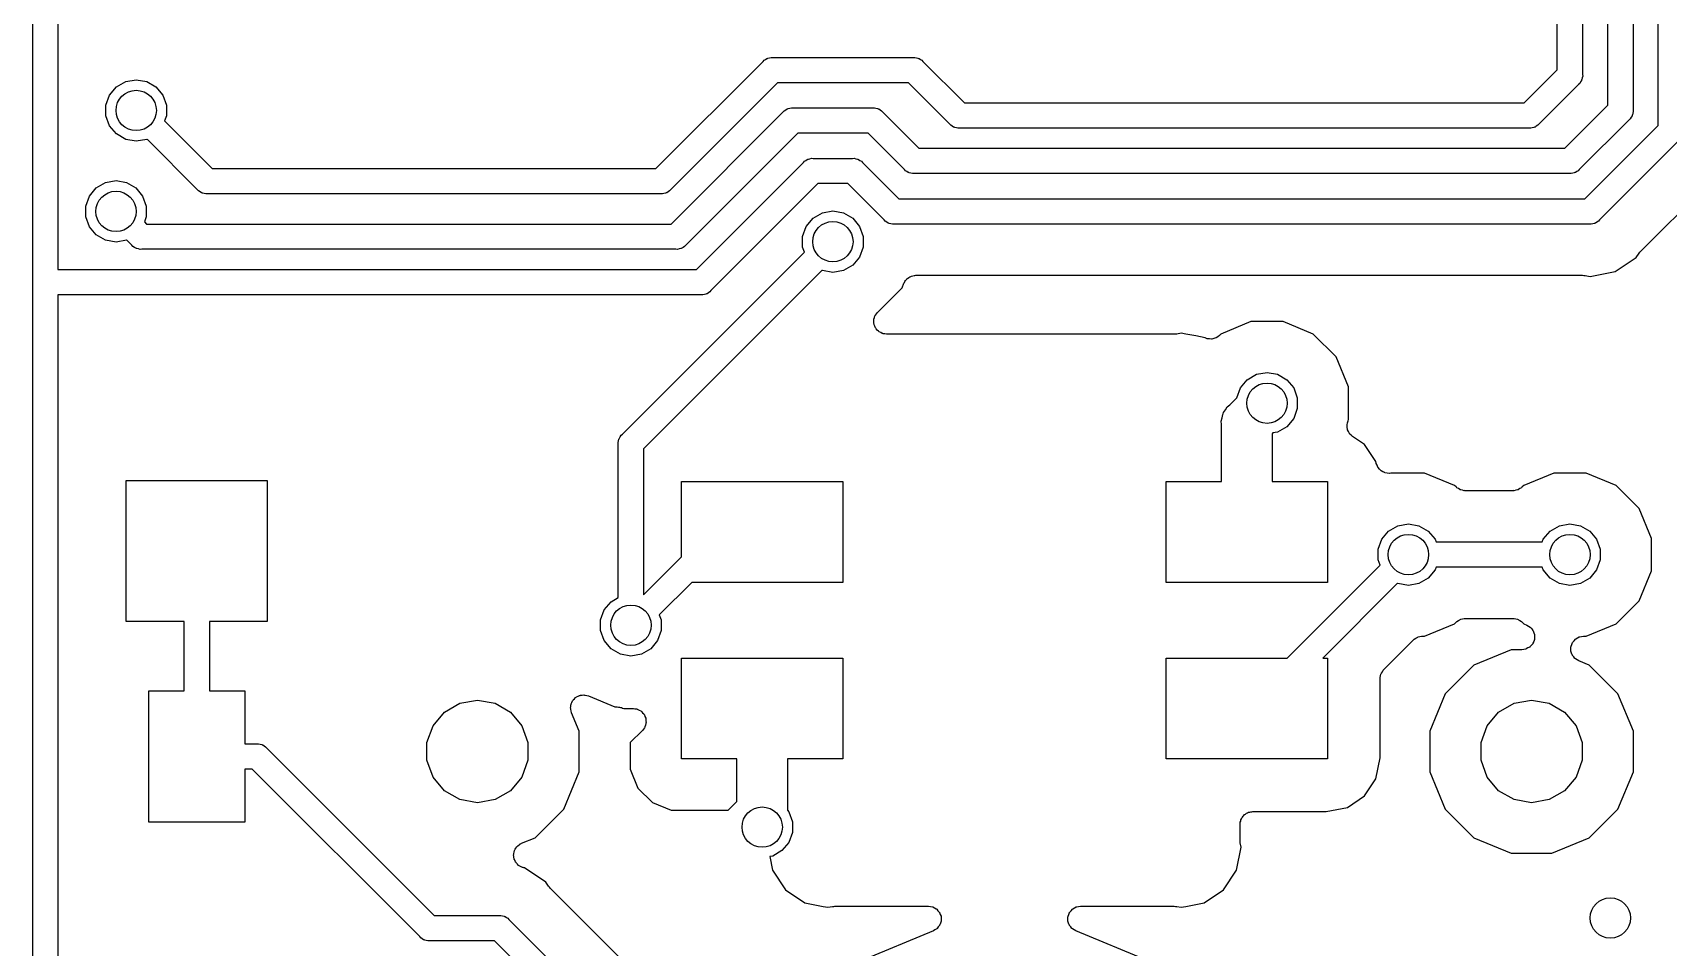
# Model space of a CAD drawing. Extents: x 61 to 194, y -153 to -61.
# Drawn here: x 155.38 to 171.57, y -110.49 to -101.43 of the extents above; entities that cross this region are included whole.
import ezdxf

# ---------------------------------------------------------------- set-up
doc = ezdxf.new("R2010")
doc.units = 0
doc.header["$MEASUREMENT"] = 0
doc.layers.add('BLACK', color=7, linetype='CONTINUOUS')

msp = doc.modelspace()

# ---------------------------------------------------------------- linework, layer by layer
at = {"layer": 'BLACK', "linetype": 'CONTINUOUS'}
for p, q in [((155.375, -103.878), (155.375, -99.0054)), ((155.625, -99.0518), (155.625, -103.775)), ((170.475, -101.798), (170.475, -100.305)), ((170.725, -100.352), (170.725, -101.845)), ((170.975, -102.148), (170.975, -100.505)), ((171.225, -100.552), (171.225, -102.195)), ((171.475, -102.348), (171.475, -100.805)), ((161.548, -102.775), (162.608, -101.715)), ((162.608, -101.715), (162.618, -101.703)), ((162.618, -101.703), (162.633, -101.694)), ((162.633, -101.694), (162.646, -101.685)), ((162.646, -101.685), (162.652, -101.684)), ((162.652, -101.684), (162.657, -101.681)), ((162.657, -101.681), (162.673, -101.678)), ((162.673, -101.678), (162.689, -101.674)), ((162.689, -101.674), (162.705, -101.675)), ((162.705, -101.675), (164.095, -101.675)), ((164.095, -101.675), (164.111, -101.674)), ((164.111, -101.674), (164.127, -101.678)), ((164.127, -101.678), (164.143, -101.681)), ((164.143, -101.681), (164.148, -101.684)), ((164.148, -101.684), (164.154, -101.685)), ((164.154, -101.685), (164.167, -101.694)), ((164.167, -101.694), (164.182, -101.703)), ((164.182, -101.703), (164.192, -101.715)), ((164.192, -101.715), (164.602, -102.125)), ((170.148, -102.125), (170.475, -101.798)), ((170.722, -101.877), (170.719, -101.893)), ((170.726, -101.861), (170.722, -101.877)), ((170.725, -101.845), (170.726, -101.861)), ((156.1, -102.147), (156.136, -102.048)), ((156.136, -102.048), (156.204, -101.967)), ((156.204, -101.967), (156.296, -101.914)), ((156.296, -101.914), (156.4, -101.895)), ((156.4, -101.895), (156.504, -101.914)), ((156.504, -101.914), (156.596, -101.967)), ((156.596, -101.967), (156.664, -102.048)), ((156.664, -102.048), (156.7, -102.147)), ((162.752, -101.925), (161.692, -102.985)), ((164.048, -101.925), (162.752, -101.925)), ((164.458, -102.335), (164.048, -101.925)), ((170.685, -101.942), (170.292, -102.335)), ((170.697, -101.932), (170.685, -101.942)), ((170.706, -101.917), (170.697, -101.932)), ((170.715, -101.904), (170.706, -101.917)), ((170.716, -101.898), (170.715, -101.904)), ((170.719, -101.893), (170.716, -101.898)), ((156.1, -102.253), (156.1, -102.147)), ((156.7, -102.147), (156.7, -102.253)), ((161.698, -103.325), (162.808, -102.215)), ((162.808, -102.215), (162.818, -102.203)), ((162.818, -102.203), (162.833, -102.194)), ((162.833, -102.194), (162.846, -102.185)), ((162.846, -102.185), (162.852, -102.184)), ((162.852, -102.184), (162.857, -102.181)), ((162.857, -102.181), (162.873, -102.178)), ((162.873, -102.178), (162.889, -102.174)), ((162.889, -102.174), (162.905, -102.175)), ((162.905, -102.175), (163.695, -102.175)), ((163.695, -102.175), (163.711, -102.174)), ((163.711, -102.174), (163.727, -102.178)), ((163.727, -102.178), (163.743, -102.181)), ((163.743, -102.181), (163.748, -102.184)), ((163.748, -102.184), (163.754, -102.185)), ((163.754, -102.185), (163.767, -102.194)), ((163.767, -102.194), (163.782, -102.203)), ((163.782, -102.203), (163.792, -102.215)), ((163.792, -102.215), (164.152, -102.575)), ((164.602, -102.125), (170.148, -102.125)), ((170.548, -102.575), (170.975, -102.148)), ((171.226, -102.211), (171.222, -102.227)), ((171.225, -102.195), (171.226, -102.211)), ((156.136, -102.352), (156.1, -102.253)), ((156.204, -102.433), (156.136, -102.352)), ((156.7, -102.253), (156.681, -102.304)), ((156.681, -102.304), (157.152, -102.775)), ((164.468, -102.347), (164.458, -102.335)), ((164.483, -102.356), (164.468, -102.347)), ((164.496, -102.365), (164.483, -102.356)), ((164.502, -102.366), (164.496, -102.365)), ((164.507, -102.369), (164.502, -102.366)), ((164.523, -102.372), (164.507, -102.369)), ((164.539, -102.376), (164.523, -102.372)), ((164.555, -102.375), (164.539, -102.376)), ((170.195, -102.375), (164.555, -102.375)), ((170.211, -102.376), (170.195, -102.375)), ((170.227, -102.372), (170.211, -102.376)), ((170.243, -102.369), (170.227, -102.372)), ((170.248, -102.366), (170.243, -102.369)), ((170.254, -102.365), (170.248, -102.366)), ((170.267, -102.356), (170.254, -102.365)), ((170.282, -102.347), (170.267, -102.356)), ((170.292, -102.335), (170.282, -102.347)), ((171.185, -102.292), (170.692, -102.785)), ((170.748, -103.075), (171.475, -102.348)), ((171.197, -102.282), (171.185, -102.292)), ((171.206, -102.267), (171.197, -102.282)), ((171.215, -102.254), (171.206, -102.267)), ((171.216, -102.248), (171.215, -102.254)), ((171.219, -102.243), (171.216, -102.248)), ((171.222, -102.227), (171.219, -102.243)), ((156.296, -102.486), (156.204, -102.433)), ((156.4, -102.505), (156.296, -102.486)), ((156.504, -102.486), (156.4, -102.505)), ((156.508, -102.484), (156.504, -102.486)), ((157.008, -102.985), (156.508, -102.484)), ((162.952, -102.425), (161.842, -103.535)), ((163.648, -102.425), (162.952, -102.425)), ((164.008, -102.785), (163.648, -102.425)), ((171.685, -102.492), (170.892, -103.285)), ((163.018, -102.703), (163.033, -102.694)), ((163.033, -102.694), (163.046, -102.685)), ((163.046, -102.685), (163.052, -102.684)), ((163.052, -102.684), (163.057, -102.681)), ((163.057, -102.681), (163.073, -102.678)), ((163.073, -102.678), (163.089, -102.674)), ((163.089, -102.674), (163.105, -102.675)), ((163.105, -102.675), (163.495, -102.675)), ((163.495, -102.675), (163.511, -102.674)), ((163.511, -102.674), (163.527, -102.678)), ((163.527, -102.678), (163.543, -102.681)), ((163.543, -102.681), (163.548, -102.684)), ((163.548, -102.684), (163.554, -102.685)), ((163.554, -102.685), (163.567, -102.694)), ((163.567, -102.694), (163.582, -102.703)), ((164.152, -102.575), (170.548, -102.575)), ((157.152, -102.775), (161.548, -102.775)), ((161.948, -103.775), (163.008, -102.715)), ((163.008, -102.715), (163.018, -102.703)), ((163.582, -102.703), (163.592, -102.715)), ((163.592, -102.715), (163.952, -103.075)), ((164.018, -102.797), (164.008, -102.785)), ((164.033, -102.806), (164.018, -102.797)), ((164.046, -102.815), (164.033, -102.806)), ((164.052, -102.816), (164.046, -102.815)), ((164.057, -102.819), (164.052, -102.816)), ((164.073, -102.822), (164.057, -102.819)), ((164.089, -102.826), (164.073, -102.822)), ((164.105, -102.825), (164.089, -102.826)), ((170.595, -102.825), (164.105, -102.825)), ((170.611, -102.826), (170.595, -102.825)), ((170.627, -102.822), (170.611, -102.826)), ((170.643, -102.819), (170.627, -102.822)), ((170.648, -102.816), (170.643, -102.819)), ((170.654, -102.815), (170.648, -102.816)), ((170.667, -102.806), (170.654, -102.815)), ((170.682, -102.797), (170.667, -102.806)), ((170.692, -102.785), (170.682, -102.797)), ((155.936, -103.048), (156.004, -102.967)), ((156.004, -102.967), (156.096, -102.914)), ((156.096, -102.914), (156.2, -102.895)), ((156.2, -102.895), (156.304, -102.914)), ((156.304, -102.914), (156.396, -102.967)), ((156.396, -102.967), (156.464, -103.048)), ((157.018, -102.997), (157.008, -102.985)), ((157.033, -103.006), (157.018, -102.997)), ((157.046, -103.015), (157.033, -103.006)), ((157.052, -103.016), (157.046, -103.015)), ((157.057, -103.019), (157.052, -103.016)), ((157.073, -103.022), (157.057, -103.019)), ((157.089, -103.026), (157.073, -103.022)), ((157.105, -103.025), (157.089, -103.026)), ((161.595, -103.025), (157.105, -103.025)), ((161.611, -103.026), (161.595, -103.025)), ((161.627, -103.022), (161.611, -103.026)), ((161.643, -103.019), (161.627, -103.022)), ((161.648, -103.016), (161.643, -103.019)), ((161.654, -103.015), (161.648, -103.016)), ((161.667, -103.006), (161.654, -103.015)), ((161.682, -102.997), (161.667, -103.006)), ((161.692, -102.985), (161.682, -102.997)), ((163.152, -102.925), (162.092, -103.985)), ((163.448, -102.925), (163.152, -102.925)), ((163.808, -103.285), (163.448, -102.925)), ((171.301, -103.595), (171.995, -102.901)), ((155.9, -103.147), (155.936, -103.048)), ((155.9, -103.253), (155.9, -103.147)), ((156.464, -103.048), (156.5, -103.147)), ((156.5, -103.147), (156.5, -103.253)), ((163.952, -103.075), (170.748, -103.075)), ((155.936, -103.352), (155.9, -103.253)), ((156.5, -103.253), (156.481, -103.304)), ((156.481, -103.304), (156.502, -103.325)), ((156.502, -103.325), (161.698, -103.325)), ((163, -103.447), (163.036, -103.348)), ((163.036, -103.348), (163.104, -103.267)), ((163.104, -103.267), (163.196, -103.214)), ((163.196, -103.214), (163.3, -103.195)), ((163.3, -103.195), (163.404, -103.214)), ((163.404, -103.214), (163.496, -103.267)), ((163.496, -103.267), (163.564, -103.348)), ((163.564, -103.348), (163.6, -103.447)), ((163.818, -103.297), (163.808, -103.285)), ((163.833, -103.306), (163.818, -103.297)), ((163.846, -103.315), (163.833, -103.306)), ((163.852, -103.316), (163.846, -103.315)), ((163.857, -103.319), (163.852, -103.316)), ((163.873, -103.322), (163.857, -103.319)), ((163.889, -103.326), (163.873, -103.322)), ((163.905, -103.325), (163.889, -103.326)), ((170.795, -103.325), (163.905, -103.325)), ((170.811, -103.326), (170.795, -103.325)), ((170.827, -103.322), (170.811, -103.326)), ((170.843, -103.319), (170.827, -103.322)), ((170.848, -103.316), (170.843, -103.319)), ((170.854, -103.315), (170.848, -103.316)), ((170.867, -103.306), (170.854, -103.315)), ((170.882, -103.297), (170.867, -103.306)), ((170.892, -103.285), (170.882, -103.297)), ((156.004, -103.433), (155.936, -103.352)), ((156.096, -103.486), (156.004, -103.433)), ((156.2, -103.505), (156.096, -103.486)), ((156.304, -103.486), (156.2, -103.505)), ((156.308, -103.484), (156.304, -103.486)), ((156.358, -103.535), (156.308, -103.484)), ((163, -103.553), (163, -103.447)), ((163.6, -103.447), (163.6, -103.553)), ((156.368, -103.547), (156.358, -103.535)), ((156.383, -103.556), (156.368, -103.547)), ((156.396, -103.565), (156.383, -103.556)), ((156.402, -103.566), (156.396, -103.565)), ((156.407, -103.569), (156.402, -103.566)), ((156.423, -103.572), (156.407, -103.569)), ((156.439, -103.576), (156.423, -103.572)), ((156.455, -103.575), (156.439, -103.576)), ((161.745, -103.575), (156.455, -103.575)), ((161.215, -105.408), (163.019, -103.604)), ((161.761, -103.576), (161.745, -103.575)), ((161.777, -103.572), (161.761, -103.576)), ((161.793, -103.569), (161.777, -103.572)), ((161.798, -103.566), (161.793, -103.569)), ((161.804, -103.565), (161.798, -103.566)), ((161.817, -103.556), (161.804, -103.565)), ((161.832, -103.547), (161.817, -103.556)), ((161.842, -103.535), (161.832, -103.547)), ((163.019, -103.604), (163, -103.553)), ((163.564, -103.652), (163.496, -103.733)), ((163.6, -103.553), (163.564, -103.652)), ((171.047, -103.796), (171.256, -103.656)), ((171.256, -103.656), (171.285, -103.614)), ((171.285, -103.614), (171.293, -103.605)), ((171.293, -103.605), (171.301, -103.595)), ((155.625, -103.775), (161.948, -103.775)), ((163.192, -103.784), (161.425, -105.552)), ((163.196, -103.786), (163.192, -103.784)), ((163.3, -103.805), (163.196, -103.786)), ((163.404, -103.786), (163.3, -103.805)), ((163.496, -103.733), (163.404, -103.786)), ((164.092, -103.838), (164.105, -103.834)), ((164.105, -103.834), (164.113, -103.834)), ((164.113, -103.834), (164.121, -103.833)), ((164.121, -103.833), (170.725, -103.833)), ((170.725, -103.833), (170.737, -103.835)), ((170.737, -103.835), (170.75, -103.835)), ((170.75, -103.835), (170.8, -103.845)), ((170.8, -103.845), (170.85, -103.835)), ((170.85, -103.835), (171.047, -103.796)), ((170.85, -103.835), (170.85, -103.835)), ((155.375, -103.889), (155.375, -103.878)), ((155.375, -103.878), (155.375, -103.878)), ((155.375, -115.195), (155.375, -103.889)), ((162.082, -103.997), (162.067, -104.006)), ((162.092, -103.985), (162.082, -103.997)), ((163.742, -104.2), (163.985, -103.958)), ((163.985, -103.958), (164.004, -103.911)), ((164.004, -103.911), (164.009, -103.904)), ((164.009, -103.904), (164.012, -103.896)), ((164.012, -103.896), (164.02, -103.886)), ((164.02, -103.886), (164.028, -103.874)), ((164.028, -103.874), (164.034, -103.869)), ((164.034, -103.869), (164.04, -103.863)), ((164.04, -103.863), (164.052, -103.856)), ((164.052, -103.856), (164.063, -103.847)), ((164.063, -103.847), (164.071, -103.845)), ((164.071, -103.845), (164.078, -103.841)), ((164.078, -103.841), (164.092, -103.838)), ((161.995, -104.025), (155.625, -104.025)), ((155.625, -104.025), (155.625, -115.148)), ((162.011, -104.026), (161.995, -104.025)), ((162.027, -104.022), (162.011, -104.026)), ((162.043, -104.019), (162.027, -104.022)), ((162.048, -104.016), (162.043, -104.019)), ((162.054, -104.015), (162.048, -104.016)), ((162.067, -104.006), (162.054, -104.015)), ((163.706, -104.279), (163.707, -104.274)), ((163.707, -104.295), (163.706, -104.279)), ((163.707, -104.268), (163.713, -104.252)), ((163.707, -104.274), (163.707, -104.268)), ((163.707, -104.312), (163.707, -104.295)), ((163.709, -104.317), (163.707, -104.312)), ((163.71, -104.323), (163.709, -104.317)), ((163.713, -104.252), (163.717, -104.236)), ((163.717, -104.236), (163.72, -104.232)), ((163.72, -104.232), (163.722, -104.227)), ((163.722, -104.227), (163.733, -104.214)), ((163.733, -104.214), (163.742, -104.2)), ((167.439, -104.292), (167.142, -104.415)), ((167.761, -104.292), (167.439, -104.292)), ((168.058, -104.415), (167.761, -104.292)), ((163.717, -104.338), (163.71, -104.323)), ((163.722, -104.353), (163.717, -104.338)), ((163.726, -104.358), (163.722, -104.353)), ((163.728, -104.363), (163.726, -104.358)), ((163.74, -104.375), (163.728, -104.363)), ((163.751, -104.387), (163.74, -104.375)), ((163.755, -104.39), (163.751, -104.387)), ((163.759, -104.394), (163.755, -104.39)), ((163.774, -104.401), (163.759, -104.394)), ((163.789, -104.409), (163.774, -104.401)), ((163.794, -104.41), (163.789, -104.409)), ((163.799, -104.413), (163.794, -104.41)), ((163.816, -104.414), (163.799, -104.413)), ((163.832, -104.417), (163.816, -104.414)), ((166.68, -104.417), (163.832, -104.417)), ((166.692, -104.415), (166.68, -104.417)), ((166.705, -104.415), (166.692, -104.415)), ((166.75, -104.406), (166.705, -104.415)), ((166.795, -104.415), (166.75, -104.406)), ((166.894, -104.434), (166.795, -104.415)), ((166.986, -104.453), (166.894, -104.434)), ((166.894, -104.434), (166.894, -104.434)), ((166.987, -104.453), (166.986, -104.453)), ((167.006, -104.462), (166.987, -104.453)), ((167.007, -104.462), (167.006, -104.462)), ((167.009, -104.462), (167.007, -104.462)), ((167.029, -104.464), (167.009, -104.462)), ((167.05, -104.466), (167.029, -104.464)), ((167.051, -104.465), (167.05, -104.466)), ((167.053, -104.465), (167.051, -104.465)), ((167.072, -104.459), (167.053, -104.465)), ((167.092, -104.454), (167.072, -104.459)), ((167.094, -104.453), (167.092, -104.454)), ((167.095, -104.453), (167.094, -104.453)), ((167.112, -104.441), (167.095, -104.453)), ((167.129, -104.429), (167.112, -104.441)), ((167.142, -104.415), (167.129, -104.429)), ((168.285, -104.642), (168.058, -104.415)), ((168.408, -104.939), (168.285, -104.642)), ((167.496, -104.814), (167.6, -104.795)), ((167.6, -104.795), (167.704, -104.814)), ((167.3, -105.046), (167.336, -104.948)), ((167.336, -104.948), (167.404, -104.867)), ((167.404, -104.867), (167.496, -104.814)), ((167.704, -104.814), (167.796, -104.867)), ((167.796, -104.867), (167.864, -104.948)), ((167.864, -104.948), (167.9, -105.047)), ((168.408, -105.261), (168.408, -104.939)), ((167.206, -105.137), (167.231, -105.116)), ((167.231, -105.116), (167.3, -105.046)), ((167.9, -105.047), (167.9, -105.153)), ((167.147, -105.278), (167.156, -105.246)), ((167.15, -105.311), (167.147, -105.278)), ((167.156, -105.246), (167.161, -105.213)), ((167.161, -105.213), (167.167, -105.204)), ((167.167, -105.204), (167.17, -105.193)), ((167.17, -105.193), (167.189, -105.166)), ((167.189, -105.166), (167.206, -105.137)), ((167.864, -105.252), (167.796, -105.333)), ((167.9, -105.153), (167.864, -105.252)), ((168.397, -105.296), (168.402, -105.276)), ((168.402, -105.276), (168.408, -105.261)), ((161.181, -105.457), (161.184, -105.452)), ((161.184, -105.452), (161.185, -105.446)), ((161.185, -105.446), (161.194, -105.433)), ((161.194, -105.433), (161.203, -105.418)), ((161.203, -105.418), (161.215, -105.408)), ((167.15, -105.875), (167.15, -105.311)), ((167.659, -105.394), (167.65, -105.404)), ((167.65, -105.404), (167.65, -105.875)), ((167.704, -105.386), (167.659, -105.394)), ((167.796, -105.333), (167.704, -105.386)), ((168.392, -105.316), (168.397, -105.296)), ((168.392, -105.318), (168.392, -105.316)), ((168.392, -105.319), (168.392, -105.318)), ((168.395, -105.339), (168.392, -105.319)), ((168.397, -105.36), (168.395, -105.339)), ((168.398, -105.361), (168.397, -105.36)), ((168.398, -105.363), (168.398, -105.361)), ((168.407, -105.381), (168.398, -105.363)), ((168.417, -105.4), (168.407, -105.381)), ((168.418, -105.401), (168.417, -105.4)), ((168.418, -105.402), (168.418, -105.401)), ((168.434, -105.416), (168.418, -105.402)), ((168.448, -105.43), (168.434, -105.416)), ((168.566, -105.509), (168.448, -105.43)), ((161.174, -105.489), (161.178, -105.473)), ((161.175, -105.505), (161.174, -105.489)), ((161.175, -107.026), (161.175, -105.505)), ((161.178, -105.473), (161.181, -105.457)), ((161.425, -105.552), (161.425, -106.998)), ((168.679, -105.677), (168.566, -105.509)), ((168.682, -105.693), (168.679, -105.677)), ((168.682, -105.694), (168.682, -105.693)), ((168.682, -105.696), (168.682, -105.694)), ((168.69, -105.715), (168.682, -105.696)), ((168.698, -105.734), (168.69, -105.715)), ((168.699, -105.735), (168.698, -105.734)), ((168.699, -105.736), (168.699, -105.735)), ((168.713, -105.752), (168.699, -105.736)), ((168.727, -105.767), (168.713, -105.752)), ((168.728, -105.768), (168.727, -105.767)), ((168.729, -105.769), (168.728, -105.768)), ((168.747, -105.779), (168.729, -105.769)), ((168.765, -105.788), (168.747, -105.779)), ((156.302, -107.263), (156.302, -105.867)), ((156.302, -105.867), (157.698, -105.867)), ((157.698, -105.867), (157.698, -107.263)), ((161.8, -106.623), (161.8, -105.875)), ((161.8, -105.875), (163.4, -105.875)), ((163.4, -105.875), (163.4, -106.875)), ((166.6, -106.875), (166.6, -105.875)), ((166.6, -105.875), (167.15, -105.875)), ((167.65, -105.875), (168.2, -105.875)), ((168.2, -105.875), (168.2, -106.875)), ((168.767, -105.789), (168.765, -105.788)), ((168.768, -105.789), (168.767, -105.789)), ((168.789, -105.792), (168.768, -105.789)), ((168.809, -105.795), (168.789, -105.792)), ((168.81, -105.795), (168.809, -105.795)), ((168.812, -105.795), (168.81, -105.795)), ((168.826, -105.792), (168.812, -105.795)), ((169.161, -105.792), (168.826, -105.792)), ((169.458, -105.915), (169.161, -105.792)), ((169.472, -105.93), (169.458, -105.915)), ((169.477, -105.933), (169.472, -105.93)), ((169.481, -105.937), (169.477, -105.933)), ((169.495, -105.946), (169.481, -105.937)), ((170.119, -105.937), (170.105, -105.946)), ((170.123, -105.933), (170.119, -105.937)), ((170.128, -105.93), (170.123, -105.933)), ((170.142, -105.915), (170.128, -105.93)), ((170.439, -105.792), (170.142, -105.915)), ((170.761, -105.792), (170.439, -105.792)), ((171.058, -105.915), (170.761, -105.792)), ((171.285, -106.142), (171.058, -105.915)), ((169.509, -105.955), (169.495, -105.946)), ((169.514, -105.957), (169.509, -105.955)), ((169.519, -105.959), (169.514, -105.957)), ((169.535, -105.962), (169.519, -105.959)), ((169.551, -105.967), (169.535, -105.962)), ((169.557, -105.966), (169.551, -105.967)), ((169.562, -105.967), (169.557, -105.966)), ((170.038, -105.967), (169.562, -105.967)), ((170.043, -105.966), (170.038, -105.967)), ((170.049, -105.967), (170.043, -105.966)), ((170.065, -105.962), (170.049, -105.967)), ((170.081, -105.959), (170.065, -105.962)), ((170.086, -105.957), (170.081, -105.959)), ((170.091, -105.955), (170.086, -105.957)), ((170.105, -105.946), (170.091, -105.955)), ((171.408, -106.439), (171.285, -106.142)), ((168.736, -106.448), (168.804, -106.367)), ((168.804, -106.367), (168.896, -106.314)), ((168.896, -106.314), (169, -106.295)), ((169, -106.295), (169.104, -106.314)), ((169.104, -106.314), (169.196, -106.367)), ((169.196, -106.367), (169.264, -106.448)), ((170.336, -106.448), (170.404, -106.367)), ((170.404, -106.367), (170.496, -106.314)), ((170.496, -106.314), (170.6, -106.295)), ((170.6, -106.295), (170.704, -106.314)), ((170.704, -106.314), (170.796, -106.367)), ((170.796, -106.367), (170.864, -106.448)), ((168.7, -106.547), (168.736, -106.448)), ((168.7, -106.653), (168.7, -106.547)), ((169.264, -106.448), (169.274, -106.475)), ((169.274, -106.475), (170.326, -106.475)), ((170.326, -106.475), (170.336, -106.448)), ((170.864, -106.448), (170.9, -106.547)), ((170.9, -106.547), (170.9, -106.653)), ((171.408, -106.761), (171.408, -106.439)), ((161.425, -106.998), (161.8, -106.623)), ((167.798, -107.625), (168.719, -106.704)), ((168.719, -106.704), (168.7, -106.653)), ((169.274, -106.725), (169.264, -106.752)), ((170.326, -106.725), (169.274, -106.725)), ((170.336, -106.752), (170.326, -106.725)), ((170.9, -106.653), (170.864, -106.752)), ((161.902, -106.875), (161.581, -107.196)), ((163.4, -106.875), (161.902, -106.875)), ((168.2, -106.875), (166.6, -106.875)), ((168.892, -106.884), (168.152, -107.625)), ((168.896, -106.886), (168.892, -106.884)), ((169, -106.905), (168.896, -106.886)), ((169.104, -106.886), (169, -106.905)), ((169.196, -106.833), (169.104, -106.886)), ((169.264, -106.752), (169.196, -106.833)), ((170.404, -106.833), (170.336, -106.752)), ((170.496, -106.886), (170.404, -106.833)), ((170.6, -106.905), (170.496, -106.886)), ((170.704, -106.886), (170.6, -106.905)), ((170.796, -106.833), (170.704, -106.886)), ((170.864, -106.752), (170.796, -106.833)), ((171.285, -107.058), (171.408, -106.761)), ((161.036, -107.148), (161.104, -107.067)), ((161.104, -107.067), (161.175, -107.026)), ((171.058, -107.285), (171.285, -107.058)), ((161, -107.247), (161.036, -107.148)), ((161.581, -107.196), (161.6, -107.247)), ((169.535, -107.238), (169.551, -107.233)), ((169.551, -107.233), (169.557, -107.234)), ((169.557, -107.234), (169.562, -107.233)), ((169.562, -107.233), (170.038, -107.233)), ((170.038, -107.233), (170.043, -107.234)), ((170.043, -107.234), (170.049, -107.233)), ((170.049, -107.233), (170.065, -107.238)), ((156.875, -107.263), (156.302, -107.263)), ((156.875, -107.95), (156.875, -107.263)), ((157.698, -107.263), (157.125, -107.263)), ((157.125, -107.263), (157.125, -107.95)), ((161, -107.353), (161, -107.247)), ((161.036, -107.452), (161, -107.353)), ((161.6, -107.353), (161.564, -107.452)), ((161.6, -107.247), (161.6, -107.353)), ((169.161, -107.408), (169.458, -107.285)), ((169.458, -107.285), (169.472, -107.27)), ((169.472, -107.27), (169.477, -107.267)), ((169.477, -107.267), (169.481, -107.263)), ((169.481, -107.263), (169.495, -107.254)), ((169.495, -107.254), (169.509, -107.245)), ((169.509, -107.245), (169.514, -107.243)), ((169.514, -107.243), (169.519, -107.241)), ((169.519, -107.241), (169.535, -107.238)), ((170.065, -107.238), (170.081, -107.241)), ((170.081, -107.241), (170.086, -107.243)), ((170.086, -107.243), (170.091, -107.245)), ((170.091, -107.245), (170.105, -107.254)), ((170.105, -107.254), (170.119, -107.263)), ((170.119, -107.263), (170.123, -107.267)), ((170.123, -107.267), (170.128, -107.27)), ((170.128, -107.27), (170.142, -107.285)), ((170.142, -107.285), (170.173, -107.298)), ((170.173, -107.298), (170.189, -107.308)), ((170.189, -107.308), (170.206, -107.318)), ((170.206, -107.318), (170.208, -107.32)), ((170.208, -107.32), (170.21, -107.321)), ((170.21, -107.321), (170.222, -107.337)), ((170.222, -107.337), (170.234, -107.352)), ((170.234, -107.352), (170.235, -107.354)), ((170.235, -107.354), (170.237, -107.356)), ((170.237, -107.356), (170.243, -107.375)), ((170.243, -107.375), (170.249, -107.393)), ((170.249, -107.393), (170.249, -107.396)), ((170.249, -107.396), (170.25, -107.398)), ((170.25, -107.398), (170.249, -107.418)), ((170.761, -107.408), (171.058, -107.285)), ((161.104, -107.533), (161.036, -107.452)), ((161.196, -107.586), (161.104, -107.533)), ((161.496, -107.533), (161.404, -107.586)), ((161.564, -107.452), (161.496, -107.533)), ((168.758, -107.738), (169.05, -107.445)), ((169.05, -107.445), (169.055, -107.442)), ((169.055, -107.442), (169.058, -107.438)), ((169.058, -107.438), (169.073, -107.429)), ((169.073, -107.429), (169.086, -107.42)), ((169.086, -107.42), (169.092, -107.418)), ((169.092, -107.418), (169.096, -107.416)), ((169.096, -107.416), (169.113, -107.413)), ((169.113, -107.413), (169.129, -107.408)), ((169.129, -107.408), (169.134, -107.409)), ((169.134, -107.409), (169.14, -107.408)), ((169.14, -107.408), (169.161, -107.408)), ((170.019, -107.542), (169.649, -107.695)), ((170.124, -107.542), (170.019, -107.542)), ((170.143, -107.539), (170.124, -107.542)), ((170.163, -107.536), (170.143, -107.539)), ((170.165, -107.535), (170.163, -107.536)), ((170.168, -107.534), (170.165, -107.535)), ((170.184, -107.525), (170.168, -107.534)), ((170.202, -107.516), (170.184, -107.525)), ((170.204, -107.514), (170.202, -107.516)), ((170.206, -107.512), (170.204, -107.514)), ((170.218, -107.497), (170.206, -107.512)), ((170.231, -107.483), (170.218, -107.497)), ((170.232, -107.481), (170.231, -107.483)), ((170.234, -107.478), (170.232, -107.481)), ((170.241, -107.46), (170.234, -107.478)), ((170.248, -107.442), (170.241, -107.46)), ((170.249, -107.437), (170.248, -107.44)), ((170.248, -107.44), (170.248, -107.442)), ((170.249, -107.418), (170.249, -107.437)), ((170.61, -107.513), (170.611, -107.51)), ((170.61, -107.532), (170.61, -107.513)), ((170.61, -107.552), (170.61, -107.532)), ((170.61, -107.554), (170.61, -107.552)), ((170.61, -107.557), (170.61, -107.554)), ((170.617, -107.575), (170.61, -107.557)), ((170.611, -107.508), (170.619, -107.49)), ((170.611, -107.51), (170.611, -107.508)), ((170.619, -107.49), (170.625, -107.471)), ((170.625, -107.471), (170.627, -107.469)), ((170.627, -107.469), (170.628, -107.467)), ((170.628, -107.467), (170.641, -107.453)), ((170.641, -107.453), (170.654, -107.438)), ((170.654, -107.438), (170.656, -107.436)), ((170.656, -107.436), (170.658, -107.434)), ((170.658, -107.434), (170.675, -107.425)), ((170.675, -107.425), (170.692, -107.416)), ((170.692, -107.416), (170.695, -107.415)), ((170.695, -107.415), (170.697, -107.414)), ((170.697, -107.414), (170.716, -107.411)), ((170.716, -107.411), (170.735, -107.408)), ((170.735, -107.408), (170.761, -107.408)), ((161.3, -107.605), (161.196, -107.586)), ((161.404, -107.586), (161.3, -107.605)), ((161.8, -108.625), (161.8, -107.625)), ((161.8, -107.625), (163.4, -107.625)), ((163.4, -107.625), (163.4, -108.625)), ((166.6, -108.625), (166.6, -107.625)), ((166.6, -107.625), (167.798, -107.625)), ((168.152, -107.625), (168.2, -107.625)), ((168.2, -107.625), (168.2, -108.625)), ((169.649, -107.695), (169.365, -107.979)), ((170.623, -107.594), (170.617, -107.575)), ((170.625, -107.596), (170.623, -107.594)), ((170.625, -107.599), (170.625, -107.596)), ((170.638, -107.613), (170.625, -107.599)), ((170.65, -107.629), (170.638, -107.613)), ((170.652, -107.63), (170.65, -107.629)), ((170.654, -107.632), (170.652, -107.63)), ((170.671, -107.642), (170.654, -107.632)), ((170.687, -107.652), (170.671, -107.642)), ((170.791, -107.695), (170.687, -107.652)), ((171.075, -107.979), (170.791, -107.695)), ((168.72, -107.827), (168.721, -107.822)), ((168.72, -108.612), (168.72, -107.827)), ((168.721, -107.816), (168.725, -107.8)), ((168.721, -107.822), (168.721, -107.816)), ((168.725, -107.8), (168.728, -107.784)), ((168.728, -107.784), (168.731, -107.779)), ((168.731, -107.779), (168.732, -107.774)), ((168.732, -107.774), (168.742, -107.76)), ((168.742, -107.76), (168.75, -107.746)), ((168.75, -107.746), (168.754, -107.742)), ((168.754, -107.742), (168.758, -107.738)), ((156.525, -109.25), (156.525, -107.95)), ((156.525, -107.95), (156.875, -107.95)), ((157.125, -107.95), (157.475, -107.95)), ((157.475, -107.95), (157.475, -108.475)), ((159.606, -108.073), (159.78, -108.042)), ((159.78, -108.042), (159.954, -108.073)), ((160.722, -108.049), (160.726, -108.045)), ((160.726, -108.045), (160.728, -108.04)), ((160.728, -108.04), (160.741, -108.028)), ((160.741, -108.028), (160.752, -108.016)), ((160.752, -108.016), (160.757, -108.014)), ((160.757, -108.014), (160.761, -108.01)), ((160.761, -108.01), (160.776, -108.004)), ((160.776, -108.004), (160.791, -107.996)), ((160.791, -107.996), (160.797, -107.995)), ((160.797, -107.995), (160.802, -107.993)), ((160.802, -107.993), (160.818, -107.992)), ((160.818, -107.992), (160.835, -107.99)), ((160.835, -107.99), (160.84, -107.991)), ((160.84, -107.991), (160.846, -107.991)), ((160.846, -107.991), (160.862, -107.996)), ((160.862, -107.996), (160.878, -108)), ((160.878, -108), (161.139, -108.108)), ((169.365, -107.979), (169.212, -108.349)), ((170.046, -108.073), (170.22, -108.042)), ((170.22, -108.042), (170.394, -108.073)), ((171.228, -108.349), (171.075, -107.979)), ((159.34, -108.296), (159.454, -108.161)), ((159.454, -108.161), (159.606, -108.073)), ((159.954, -108.073), (160.106, -108.161)), ((160.106, -108.161), (160.22, -108.296)), ((160.702, -108.123), (160.704, -108.106)), ((160.703, -108.128), (160.702, -108.123)), ((160.703, -108.134), (160.703, -108.128)), ((160.708, -108.149), (160.703, -108.134)), ((160.704, -108.106), (160.705, -108.09)), ((160.705, -108.09), (160.707, -108.084)), ((160.707, -108.084), (160.708, -108.079)), ((160.708, -108.079), (160.716, -108.064)), ((160.712, -108.166), (160.708, -108.149)), ((160.788, -108.349), (160.712, -108.166)), ((160.716, -108.064), (160.722, -108.049)), ((161.139, -108.108), (161.165, -108.108)), ((161.165, -108.108), (161.176, -108.11)), ((161.176, -108.11), (161.187, -108.11)), ((161.187, -108.11), (161.197, -108.114)), ((161.197, -108.114), (161.208, -108.116)), ((161.208, -108.116), (161.218, -108.121)), ((161.218, -108.121), (161.228, -108.125)), ((161.228, -108.125), (161.324, -108.125)), ((161.324, -108.125), (161.34, -108.128)), ((161.34, -108.128), (161.357, -108.129)), ((161.357, -108.129), (161.362, -108.132)), ((161.362, -108.132), (161.367, -108.133)), ((161.367, -108.133), (161.382, -108.141)), ((161.382, -108.141), (161.397, -108.148)), ((161.397, -108.148), (161.401, -108.152)), ((161.401, -108.152), (161.405, -108.155)), ((161.405, -108.155), (161.416, -108.167)), ((161.416, -108.167), (161.428, -108.179)), ((161.428, -108.179), (161.43, -108.184)), ((161.43, -108.184), (161.434, -108.189)), ((161.434, -108.189), (161.439, -108.204)), ((161.439, -108.204), (161.446, -108.219)), ((169.78, -108.296), (169.894, -108.161)), ((169.894, -108.161), (170.046, -108.073)), ((170.394, -108.073), (170.546, -108.161)), ((170.546, -108.161), (170.66, -108.296)), ((159.28, -108.462), (159.34, -108.296)), ((160.22, -108.296), (160.28, -108.462)), ((160.788, -108.751), (160.788, -108.349)), ((161.414, -108.342), (161.292, -108.463)), ((161.423, -108.328), (161.414, -108.342)), ((161.434, -108.316), (161.423, -108.328)), ((161.436, -108.31), (161.434, -108.316)), ((161.439, -108.306), (161.436, -108.31)), ((161.443, -108.29), (161.439, -108.306)), ((161.449, -108.274), (161.443, -108.29)), ((161.446, -108.219), (161.447, -108.225)), ((161.447, -108.225), (161.449, -108.23)), ((161.449, -108.23), (161.449, -108.247)), ((161.449, -108.247), (161.45, -108.263)), ((161.45, -108.263), (161.449, -108.268)), ((161.449, -108.268), (161.449, -108.274)), ((169.212, -108.349), (169.212, -108.751)), ((169.72, -108.462), (169.78, -108.296)), ((170.66, -108.296), (170.72, -108.462)), ((171.228, -108.751), (171.228, -108.349)), ((157.475, -108.475), (157.595, -108.475)), ((157.595, -108.475), (157.611, -108.474)), ((157.611, -108.474), (157.627, -108.478)), ((157.627, -108.478), (157.643, -108.481)), ((157.643, -108.481), (157.648, -108.484)), ((157.648, -108.484), (157.654, -108.485)), ((157.654, -108.485), (157.667, -108.494)), ((157.667, -108.494), (157.682, -108.503)), ((157.682, -108.503), (157.692, -108.515)), ((157.692, -108.515), (159.352, -110.175)), ((159.28, -108.638), (159.28, -108.462)), ((160.28, -108.462), (160.28, -108.638)), ((161.292, -108.463), (161.292, -108.726)), ((169.72, -108.638), (169.72, -108.462)), ((170.72, -108.462), (170.72, -108.638)), ((159.34, -108.804), (159.28, -108.638)), ((160.28, -108.638), (160.22, -108.804)), ((162.35, -108.625), (161.8, -108.625)), ((162.35, -109.045), (162.35, -108.625)), ((163.4, -108.625), (162.85, -108.625)), ((162.85, -108.625), (162.85, -109.131)), ((168.2, -108.625), (166.6, -108.625)), ((168.679, -108.823), (168.72, -108.612)), ((169.78, -108.804), (169.72, -108.638)), ((170.72, -108.638), (170.66, -108.804)), ((157.548, -108.725), (157.475, -108.725)), ((157.475, -108.725), (157.475, -109.25)), ((159.208, -110.385), (157.548, -108.725)), ((159.454, -108.939), (159.34, -108.804)), ((160.22, -108.804), (160.106, -108.939)), ((160.635, -109.121), (160.788, -108.751)), ((161.292, -108.726), (161.369, -108.913)), ((168.566, -108.991), (168.679, -108.823)), ((169.212, -108.751), (169.365, -109.121)), ((169.894, -108.939), (169.78, -108.804)), ((170.66, -108.804), (170.546, -108.939)), ((171.075, -109.121), (171.228, -108.751)), ((159.606, -109.027), (159.454, -108.939)), ((160.106, -108.939), (159.954, -109.027)), ((161.369, -108.913), (161.512, -109.056)), ((168.398, -109.104), (168.566, -108.991)), ((170.046, -109.027), (169.894, -108.939)), ((170.546, -108.939), (170.394, -109.027)), ((159.78, -109.058), (159.606, -109.027)), ((159.954, -109.027), (159.78, -109.058)), ((160.351, -109.405), (160.635, -109.121)), ((161.512, -109.056), (161.699, -109.133)), ((161.699, -109.133), (162.262, -109.133)), ((162.262, -109.133), (162.35, -109.045)), ((162.85, -109.131), (162.864, -109.148)), ((162.864, -109.148), (162.9, -109.247)), ((167.371, -109.184), (167.378, -109.175)), ((167.378, -109.175), (167.388, -109.17)), ((167.388, -109.17), (167.397, -109.162)), ((167.397, -109.162), (167.407, -109.159)), ((167.407, -109.159), (167.417, -109.153)), ((167.417, -109.153), (167.428, -109.151)), ((167.428, -109.151), (167.438, -109.147)), ((167.438, -109.147), (167.449, -109.147)), ((167.449, -109.147), (167.46, -109.145)), ((167.46, -109.145), (168.187, -109.145)), ((168.187, -109.145), (168.398, -109.104)), ((169.365, -109.121), (169.649, -109.405)), ((170.22, -109.058), (170.046, -109.027)), ((170.394, -109.027), (170.22, -109.058)), ((170.791, -109.405), (171.075, -109.121)), ((157.475, -109.25), (156.525, -109.25)), ((162.9, -109.247), (162.9, -109.353)), ((167.333, -109.272), (167.335, -109.261)), ((167.333, -109.43), (167.333, -109.272)), ((167.335, -109.25), (167.339, -109.24)), ((167.335, -109.261), (167.335, -109.25)), ((167.339, -109.24), (167.341, -109.229)), ((167.341, -109.229), (167.346, -109.219)), ((167.346, -109.219), (167.35, -109.209)), ((167.35, -109.209), (167.357, -109.2)), ((167.357, -109.2), (167.363, -109.191)), ((167.363, -109.191), (167.371, -109.184)), ((160.161, -109.507), (160.169, -109.494)), ((160.169, -109.494), (160.175, -109.49)), ((160.175, -109.49), (160.179, -109.484)), ((160.179, -109.484), (160.192, -109.476)), ((160.192, -109.476), (160.204, -109.466)), ((160.204, -109.466), (160.21, -109.464)), ((160.21, -109.464), (160.216, -109.46)), ((160.216, -109.46), (160.351, -109.405)), ((162.864, -109.452), (162.796, -109.533)), ((162.9, -109.353), (162.864, -109.452)), ((167.299, -109.727), (167.344, -109.5)), ((167.335, -109.442), (167.333, -109.43)), ((167.335, -109.455), (167.335, -109.442)), ((167.344, -109.5), (167.335, -109.455)), ((169.649, -109.405), (170.019, -109.558)), ((170.421, -109.558), (170.791, -109.405)), ((160.138, -109.575), (160.139, -109.568)), ((160.14, -109.59), (160.138, -109.575)), ((160.139, -109.561), (160.143, -109.547)), ((160.139, -109.568), (160.139, -109.561)), ((160.141, -109.605), (160.14, -109.59)), ((160.143, -109.612), (160.141, -109.605)), ((160.143, -109.547), (160.146, -109.532)), ((160.144, -109.619), (160.143, -109.612)), ((160.152, -109.632), (160.144, -109.619)), ((160.146, -109.532), (160.15, -109.526)), ((160.15, -109.526), (160.152, -109.519)), ((160.152, -109.519), (160.161, -109.507)), ((160.158, -109.646), (160.152, -109.632)), ((160.162, -109.651), (160.158, -109.646)), ((160.166, -109.657), (160.162, -109.651)), ((160.177, -109.667), (160.166, -109.657)), ((160.187, -109.679), (160.177, -109.667)), ((162.704, -109.586), (162.674, -109.592)), ((162.674, -109.592), (162.701, -109.727)), ((162.796, -109.533), (162.704, -109.586)), ((170.019, -109.558), (170.421, -109.558)), ((160.194, -109.682), (160.187, -109.679)), ((160.199, -109.686), (160.194, -109.682)), ((160.213, -109.692), (160.199, -109.686)), ((160.226, -109.699), (160.213, -109.692)), ((160.233, -109.7), (160.226, -109.699)), ((160.24, -109.702), (160.233, -109.7)), ((160.247, -109.704), (160.24, -109.702)), ((160.456, -109.844), (160.247, -109.704)), ((162.701, -109.727), (162.83, -109.92)), ((167.17, -109.92), (167.299, -109.727)), ((160.485, -109.886), (160.456, -109.844)), ((160.493, -109.895), (160.485, -109.886)), ((160.501, -109.905), (160.493, -109.895)), ((162.461, -111.866), (160.501, -109.905)), ((162.83, -109.92), (163.023, -110.049)), ((166.977, -110.049), (167.17, -109.92)), ((163.023, -110.049), (163.205, -110.085)), ((163.205, -110.085), (163.205, -110.085)), ((163.205, -110.085), (163.25, -110.094)), ((163.25, -110.094), (163.295, -110.085)), ((163.295, -110.085), (163.308, -110.085)), ((163.308, -110.085), (163.32, -110.083)), ((163.32, -110.083), (164.247, -110.083)), ((164.247, -110.083), (164.266, -110.086)), ((164.266, -110.086), (164.285, -110.089)), ((164.285, -110.089), (164.287, -110.09)), ((164.287, -110.09), (164.29, -110.091)), ((164.29, -110.091), (164.307, -110.1)), ((164.307, -110.1), (164.324, -110.109)), ((164.324, -110.109), (164.326, -110.111)), ((164.326, -110.111), (164.328, -110.113)), ((164.328, -110.113), (164.341, -110.128)), ((164.341, -110.128), (164.354, -110.142)), ((164.354, -110.142), (164.355, -110.144)), ((164.355, -110.144), (164.357, -110.146)), ((164.357, -110.146), (164.363, -110.165)), ((165.637, -110.165), (165.643, -110.146)), ((165.643, -110.146), (165.645, -110.144)), ((165.645, -110.144), (165.646, -110.142)), ((165.646, -110.142), (165.659, -110.128)), ((165.659, -110.128), (165.672, -110.113)), ((165.672, -110.113), (165.674, -110.111)), ((165.674, -110.111), (165.676, -110.109)), ((165.676, -110.109), (165.693, -110.1)), ((165.693, -110.1), (165.71, -110.091)), ((165.71, -110.091), (165.713, -110.09)), ((165.713, -110.09), (165.715, -110.089)), ((165.715, -110.089), (165.734, -110.086)), ((165.734, -110.086), (165.753, -110.083)), ((165.753, -110.083), (166.68, -110.083)), ((166.68, -110.083), (166.692, -110.085)), ((166.692, -110.085), (166.705, -110.085)), ((166.705, -110.085), (166.75, -110.094)), ((166.75, -110.094), (166.795, -110.085)), ((166.795, -110.085), (166.977, -110.049)), ((166.795, -110.085), (166.795, -110.085)), ((159.352, -110.175), (159.995, -110.175)), ((159.995, -110.175), (160.011, -110.174)), ((160.011, -110.174), (160.027, -110.178)), ((160.027, -110.178), (160.043, -110.181)), ((160.043, -110.181), (160.048, -110.184)), ((160.048, -110.184), (160.054, -110.185)), ((160.054, -110.185), (160.067, -110.194)), ((160.067, -110.194), (160.082, -110.203)), ((160.082, -110.203), (160.092, -110.215)), ((160.092, -110.215), (162.185, -112.308)), ((164.328, -110.307), (164.311, -110.317)), ((164.33, -110.305), (164.328, -110.307)), ((164.332, -110.304), (164.33, -110.305)), ((164.344, -110.288), (164.332, -110.304)), ((164.357, -110.273), (164.344, -110.288)), ((164.359, -110.269), (164.357, -110.271)), ((164.357, -110.271), (164.357, -110.273)), ((164.365, -110.25), (164.359, -110.269)), ((164.363, -110.165), (164.371, -110.183)), ((164.372, -110.232), (164.365, -110.25)), ((164.371, -110.183), (164.371, -110.185)), ((164.371, -110.185), (164.372, -110.188)), ((164.372, -110.188), (164.372, -110.207)), ((164.372, -110.207), (164.372, -110.227)), ((164.372, -110.227), (164.372, -110.229)), ((164.372, -110.229), (164.372, -110.232)), ((165.628, -110.188), (165.629, -110.185)), ((165.628, -110.207), (165.628, -110.188)), ((165.628, -110.227), (165.628, -110.207)), ((165.628, -110.229), (165.628, -110.227)), ((165.628, -110.232), (165.628, -110.229)), ((165.635, -110.25), (165.628, -110.232)), ((165.629, -110.183), (165.637, -110.165)), ((165.629, -110.185), (165.629, -110.183)), ((165.641, -110.269), (165.635, -110.25)), ((165.643, -110.271), (165.641, -110.269)), ((165.643, -110.273), (165.643, -110.271)), ((165.656, -110.288), (165.643, -110.273)), ((165.668, -110.304), (165.656, -110.288)), ((165.67, -110.305), (165.668, -110.304)), ((165.672, -110.307), (165.67, -110.305)), ((165.689, -110.317), (165.672, -110.307)), ((159.218, -110.397), (159.208, -110.385)), ((159.233, -110.406), (159.218, -110.397)), ((159.246, -110.415), (159.233, -110.406)), ((159.252, -110.416), (159.246, -110.415)), ((159.257, -110.419), (159.252, -110.416)), ((159.273, -110.422), (159.257, -110.419)), ((159.289, -110.426), (159.273, -110.422)), ((159.305, -110.425), (159.289, -110.426)), ((159.948, -110.425), (159.305, -110.425)), ((161.975, -112.452), (159.948, -110.425)), ((164.295, -110.327), (163.579, -110.624)), ((164.311, -110.317), (164.295, -110.327)), ((165.705, -110.327), (165.689, -110.317)), ((166.421, -110.624), (165.705, -110.327))]:
    msp.add_line(p, q, dxfattribs=at)
at = {"layer": 'BLACK'}
for centre in [(156.4, -102.2), (156.2, -103.2), (163.3, -103.5), (167.6, -105.1), (169, -106.6), (170.6, -106.6), (161.3, -107.3), (162.6, -109.3), (171, -110.2)]:
    msp.add_circle(centre, 0.2, dxfattribs=at)

doc.saveas('drawing.dxf')
